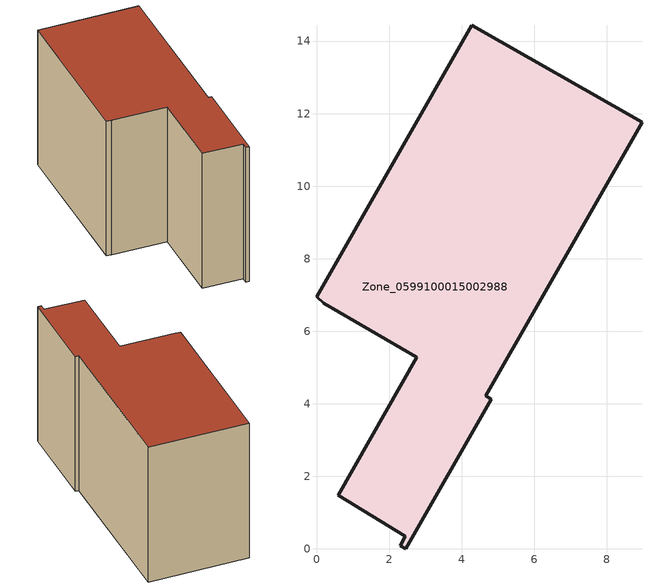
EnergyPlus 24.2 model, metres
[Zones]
Zone_0599100015002988
 floor ground (C_G): 2.31,0.09 2.45,0.35 0.59,1.48 2.77,5.28 0.2,6.77 0,6.95 4.28,14.44 8.97,11.76 4.67,4.22 4.82,4.12 2.46,0 z0.92
 wall outside (C_F): 2.77,5.28 0.59,1.48 2.45,0.35 2.31,0.09 2.46,0 4.82,4.12 4.67,4.22 8.97,11.76 4.28,14.44 0,6.95 0.2,6.77 2.77,5.28 z0.92:8.93
 roof outside (C_R): 2.45,0.35 2.31,0.09 2.46,0 4.82,4.12 4.67,4.22 8.97,11.76 4.28,14.44 0,6.95 0.2,6.77 2.77,5.28 0.59,1.48 z8.93
[BUILDING]
Pand.0599100015002988: North Axis=0; Terrain=City; Loads Convergence Tolerance Value=0.04; Temperature Convergence Tolerance Value=0.4; Solar Distribution=FullExterior; Maximum Number of Warmup Days=25; Minimum Number of Warmup Days=1
[Site:Location]
Rotterdam.The.Hague.AP_ZH_NLD Design_Conditions: Latitude=51.96; Longitude=4.45; Time Zone=1; Elevation=-4.5
[SITE:GROUNDTEMPERATURE:BUILDINGSURFACE]
18, 18, 18, 18, 18, 18, 18, 18, 18, 18, 18, 18
[MATERIAL] Thermal Absorptance=0.9; Solar Absorptance=0.7; Visible Absorptance=0.7
Name | Roughness | Thickness | Conductivity | Density | Specific Heat
G.TI.1946-1964 | MediumSmooth | 0.15 | 1 | 540 | 1210
F.TI.1946-1964 | Rough | 0.3 | 0.857143 | 1920 | 840
R.TI.1946-1964 | MediumRough | 0.2 | 0.277778 | 1500 | 1000
[CONSTRUCTION]
C_G: G.TI.1946-1964
C_F: F.TI.1946-1964
C_R: R.TI.1946-1964
[ZONE]
Zone_0599100015002988: Type=1; Multiplier=1; Ceiling Height=Autocalculate; Volume=Autocalculate; Floor Area=autocalculate; Part of Total Floor Area=Yes
[ZONEINFILTRATION:DESIGNFLOWRATE]
Infil_Zone_0599100015002988: Zone or ZoneList or Space or SpaceList=Zone_0599100015002988; Schedule=AlwaysOn; Design Flow Rate Calculation Method=Flow/Area; Flow Rate per Floor Area=0.003; Constant Term Coefficient=1; Temperature Term Coefficient=0; Velocity Term Coefficient=0; Velocity Squared Term Coefficient=0
[HVACTEMPLATE:ZONE:IDEALLOADSAIRSYSTEM]
Zone_0599100015002988: Maximum Heating Supply Air Temperature=50; Minimum Cooling Supply Air Temperature=13; Maximum Heating Supply Air Humidity Ratio=0.0156; Minimum Cooling Supply Air Humidity Ratio=0.0077; Heating Limit=NoLimit; Cooling Limit=NoLimit; Dehumidification Control Type=ConstantSensibleHeatRatio; Cooling Sensible Heat Ratio=0.7; Dehumidification Setpoint=60; Humidification Control Type=None; Humidification Setpoint=30; Outdoor Air Method=None; Outdoor Air Flow Rate per Person=0.00944; Outdoor Air Flow Rate per Zone Floor Area=0; Outdoor Air Flow Rate per Zone=0; Demand Controlled Ventilation Type=None; Outdoor Air Economizer Type=NoEconomizer; Heat Recovery Type=None; Sensible Heat Recovery Effectiveness=0.7; Latent Heat Recovery Effectiveness=0.65
[ZONECONTROL:THERMOSTAT]
ThermostatControl_Zone_0599100015002988: Zone or ZoneList=Zone_0599100015002988; Control Type Schedule=DualSetpointControlType; Control 1=Thermostat_Zone_0599100015002988; Temperature Difference Between Cutout And Setpoint=0
[THERMOSTATSETPOINT:DUALSETPOINT]
Thermostat_Zone_0599100015002988: Heating Setpoint Temperature Schedule=HeatingSetpoint_Zone_0599100015002988; Cooling Setpoint Temperature Schedule=CoolingSetpoint_Zone_0599100015002988
[SCHEDULE:COMPACT]
HeatingSetpoint_Zone_0599100015002988: Through: 12/31, For: AllDays, Until: 24:00, 21
CoolingSetpoint_Zone_0599100015002988: Through: 12/31, For: AllDays, Until: 24:00, 24
DualSetpointControlType: Through: 12/31, For: AllDays, Until: 24:00, 4
AlwaysOn: Through: 12/31, For: AllDays, Until: 24:00, 1
